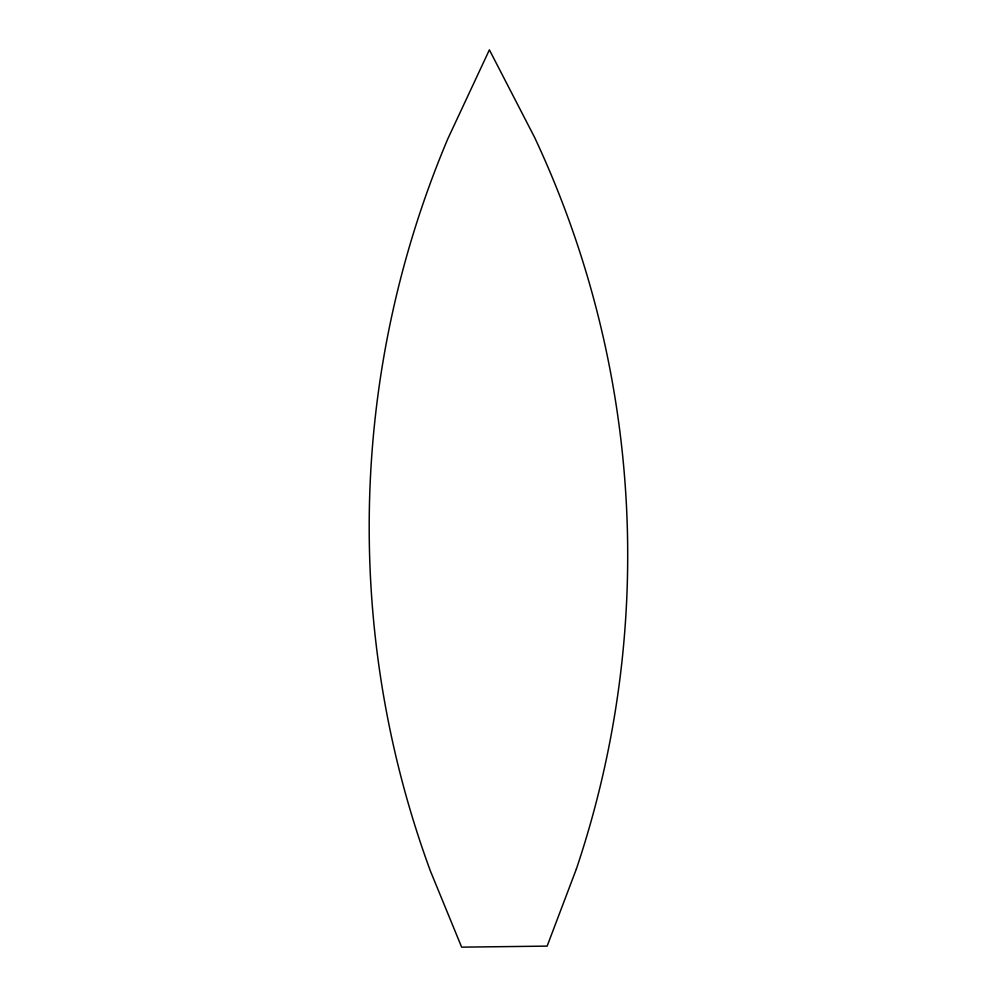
<?xml version="1.0" encoding="UTF-8"?>
<svg xmlns="http://www.w3.org/2000/svg" width="997" height="997" viewBox="0 0 997 997"><rect width="100%" height="100%" fill="white"/><g stroke="black" fill="none" stroke-linecap="round" stroke-linejoin="round"><path stroke-width="1.5" d="M576.403 868.898L547.129 946.116L461.648 947.15L430.343 870.88A997.598 997.598 0 0 1 447.803 138.857L489.39 49.85L534.529 137.25A984.375 984.375 0 0 1 576.403 868.898"/></g></svg>
